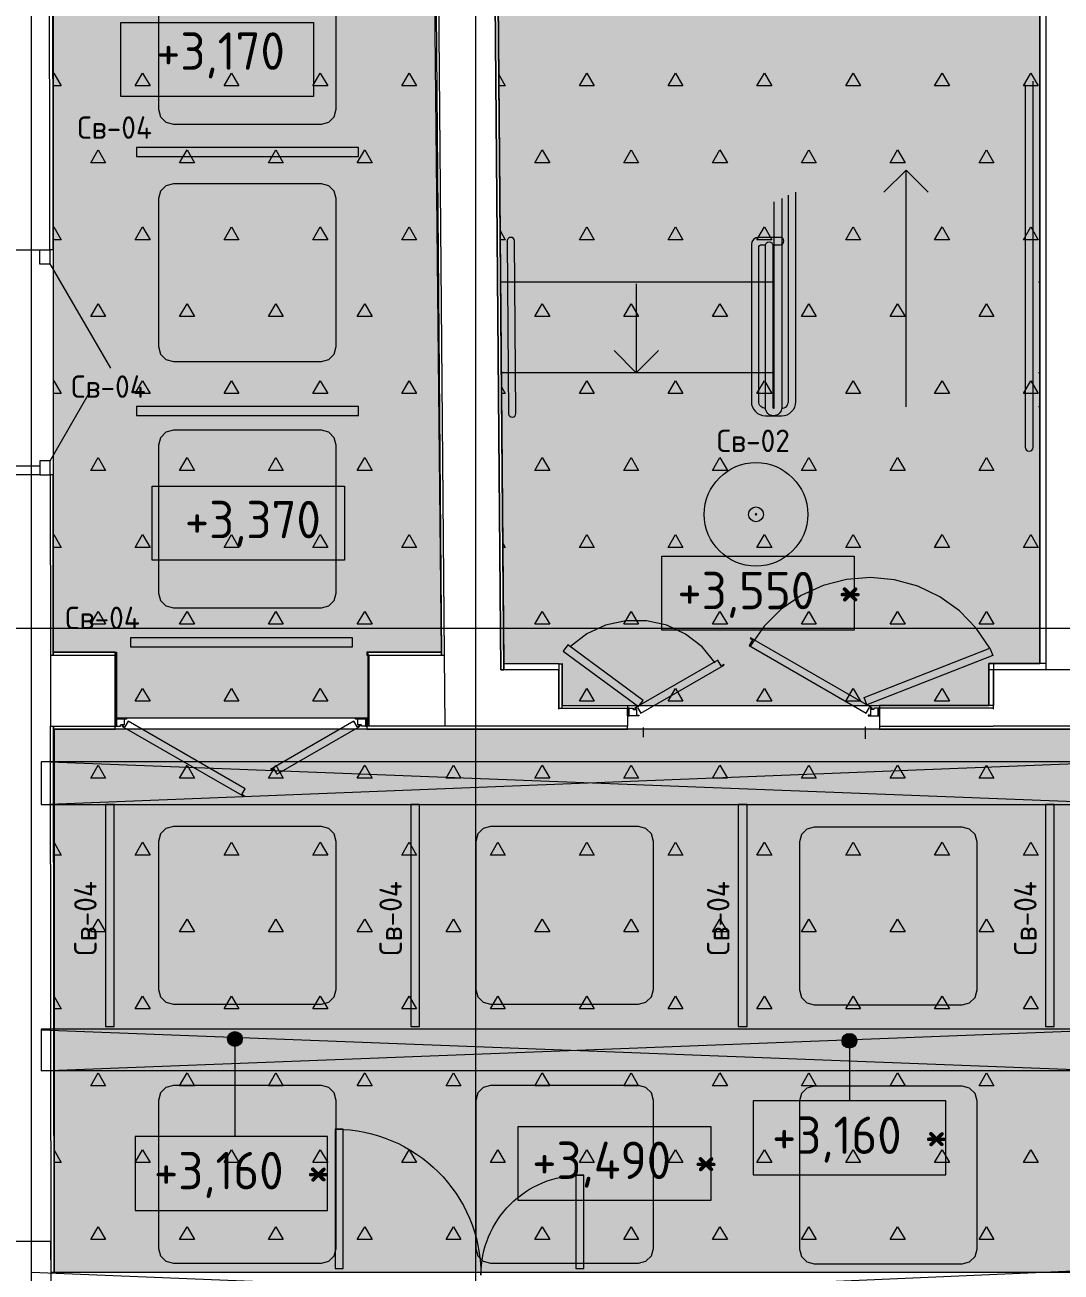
# Model space of a CAD drawing. Header units: millimetres. Extents: x -13069 to 207500, y -71366 to 56785.
# Drawn here: x 118932 to 125930, y 10573 to 18999 of the extents above; entities that cross this region are included whole.
import ezdxf

# ---------------------------------------------------------------- set-up
doc = ezdxf.new("R2010")
doc.units = ezdxf.units.MM
for name, color, linetype in [('PDF _Подложка без мебели', 7, 'Continuous'), ('PDF _потолки - панели', 7, 'Continuous'), ('PDF _Текст', 7, 'Continuous')]:
    doc.layers.add(name, color=color, linetype=linetype)
doc.layers.add('PDF _Потолки', color=7, linetype='Continuous', lineweight=5, true_color=0x535353)
doc.layers.add('PDF _Ригели', color=7, linetype='Continuous', true_color=0x959595)
doc.layers.add('PDF _светильники', color=7, linetype='Continuous', true_color=0xffffff)
doc.styles.add('PDF GOST Common', font='GOST_Common.ttf')

msp = doc.modelspace()

# ---------------------------------------------------------------- hatches: boundary and pattern name
at = {"layer": 'PDF _Потолки', "true_color": 0xffffff, "transparency": 33554559}
for points in [[(119123.423, 22079.742), (119388.923, 22079.742), (119388.923, 22629.742), (119249.421, 22629.742), (119172.422, 37944.743), (119344.023, 37944.743), (119344.023, 38444.743), (121464.921, 38440.643), (121453.923, 37707.342), (121699.922, 37707.342), (121711.021, 35829.443), (121568.421, 35829.443), (121568.421, 33448.641), (121725.123, 33448.641), (121734.922, 31799.342), (121734.922, 29438.043), (121751.622, 29438.043), (121762.022, 27778.042), (121588.423, 27778.042), (121588.423, 25451.242), (121776.622, 25451.242), (121776.622, 22629.742), (121401.322, 22629.742), (121401.322, 22079.742), (121401.322, 20727.743), (121683.622, 20727.743), (121745.021, 14762.142), (121251.121, 14762.142), (121251.121, 14317.443), (119541.12, 14317.443), (119541.12, 14762.142), (119123.423, 14762.142)], [(122103.62, 22060.943), (125492.021, 22060.943), (125492.021, 21891.442), (125787.022, 21891.442), (125787.022, 14685.241), (125443.223, 14685.241), (125443.223, 14402.142), (122559.721, 14402.142), (122559.721, 14683.843), (122165.922, 14682.144)], [(119128.221, 14242.141), (121251.121, 14242.141), (126067.622, 14242.141), (126067.622, 13946.441), (126557.621, 13946.441), (126557.621, 14207.144), (129642.823, 14207.144), (129642.823, 14690.042), (133288.121, 14687.841), (133288.023, 15333.041), (132857.121, 15334.042), (132856.822, 19369.543), (135145.723, 19346.142), (135145.723, 15309.042), (134988.023, 15309.442), (134988.023, 14684.341), (151828.019, 14650.143), (151829.222, 15275.143), (151547.02, 15275.741), (151547.02, 19362.341), (153628.324, 19362.341), (153628.324, 15271.441), (153528.221, 15271.643), (153527.024, 14646.041), (156880.424, 14639.843), (156880.424, 14124.041), (160431.12, 14124.041), (160431.12, 13922.341), (160893.119, 13922.341), (160893.119, 14198.043), (165522.02, 14198.043), (165522.02, 14629.043), (167312.022, 14629.043), (167312.022, 14265.341), (167721.025, 14265.341), (167731.523, 10817.843), (166409.52, 10817.843), (166409.52, 10576.342), (160953.819, 10576.342), (160953.819, 11076.141), (160431.12, 11076.141), (159023.222, 11076.141), (159023.222, 10848.541), (146474.62, 10848.541), (140432.121, 10848.541), (126576.121, 10848.541), (126576.121, 11069.042), (126086.521, 11069.042), (126086.521, 10573.541), (119128.221, 10573.541)]]:
    msp.add_hatch(color=7, dxfattribs=at).paths.add_polyline_path(points)
at = {"layer": 'PDF _потолки - панели', "true_color": 0x7fbbd8, "transparency": 33554559}
for points in [[(119834.321, 19429.342), (119847.721, 19479.342), (119884.321, 19515.942), (119934.321, 19529.342), (120934.321, 19529.342), (120984.321, 19515.942), (121020.921, 19479.342), (121034.321, 19429.342), (121034.321, 18429.342), (121020.921, 18379.342), (120984.321, 18342.742), (120934.321, 18329.342), (119934.321, 18329.342), (119884.321, 18342.742), (119847.721, 18379.342), (119834.321, 18429.342)], [(124263.121, 12379.342), (124213.121, 12392.742), (124176.521, 12429.342), (124163.121, 12479.342), (124163.121, 13479.342), (124176.521, 13529.342), (124213.121, 13565.942), (124263.121, 13579.342), (125263.121, 13579.342), (125313.121, 13565.942), (125349.723, 13529.342), (125363.121, 13479.342), (125363.121, 12479.342), (125349.723, 12429.342), (125313.121, 12392.742), (125263.121, 12379.342)], [(122076.622, 10633.142), (122026.622, 10646.542), (121990.022, 10683.142), (121976.622, 10733.142), (121976.622, 11733.142), (121990.022, 11783.142), (122026.622, 11819.741), (122076.622, 11833.142), (123076.622, 11833.142), (123126.622, 11819.741), (123163.221, 11783.142), (123176.622, 11733.142), (123176.622, 10733.142), (123163.221, 10683.142), (123126.622, 10646.542), (123076.622, 10633.142)]]:
    msp.add_hatch(color=143, dxfattribs=at).paths.add_polyline_path(points)
at = {"layer": 'PDF _потолки - панели', "true_color": 0x7b6544, "transparency": 33554559}
for points in [[(119834.321, 17825.741), (119847.721, 17875.741), (119884.321, 17912.341), (119934.321, 17925.741), (120934.321, 17925.741), (120984.321, 17912.341), (121020.921, 17875.741), (121034.321, 17825.741), (121034.321, 16825.741), (121020.921, 16775.741), (120984.321, 16739.141), (120934.321, 16725.741), (119934.321, 16725.741), (119884.321, 16739.141), (119847.721, 16775.741), (119834.321, 16825.741)], [(124263.121, 10629.141), (124213.121, 10642.541), (124176.521, 10679.141), (124163.121, 10729.141), (124163.121, 11729.141), (124176.521, 11779.141), (124213.121, 11815.743), (124263.121, 11829.141), (125263.121, 11829.141), (125313.121, 11815.743), (125349.723, 11779.141), (125363.121, 11729.141), (125363.121, 10729.141), (125349.723, 10679.141), (125313.121, 10642.541), (125263.121, 10629.141)]]:
    msp.add_hatch(color=37, dxfattribs=at).paths.add_polyline_path(points)
at = {"layer": 'PDF _потолки - панели', "transparency": 33554559}
for points in [[(119834.321, 17825.741), (119847.721, 17875.741), (119884.321, 17912.341), (119934.321, 17925.741), (120934.321, 17925.741), (120984.321, 17912.341), (121020.921, 17875.741), (121034.321, 17825.741), (121034.321, 16825.741), (121020.921, 16775.741), (120984.321, 16739.141), (120934.321, 16725.741), (119934.321, 16725.741), (119884.321, 16739.141), (119847.721, 16775.741), (119834.321, 16825.741)], [(124263.121, 10629.141), (124213.121, 10642.541), (124176.521, 10679.141), (124163.121, 10729.141), (124163.121, 11729.141), (124176.521, 11779.141), (124213.121, 11815.743), (124263.121, 11829.141), (125263.121, 11829.141), (125313.121, 11815.743), (125349.723, 11779.141), (125363.121, 11729.141), (125363.121, 10729.141), (125349.723, 10679.141), (125313.121, 10642.541), (125263.121, 10629.141)]]:
    msp.add_hatch(color=256, dxfattribs=at).paths.add_polyline_path(points)
at = {"layer": 'PDF _потолки - панели', "true_color": 0xffffff, "transparency": 33554559}
msp.add_hatch(color=7, dxfattribs=at).paths.add_polyline_path([(119834.321, 16160.543), (119847.721, 16210.543), (119884.321, 16247.143), (119934.321, 16260.543), (120934.321, 16260.543), (120984.321, 16247.143), (121020.921, 16210.543), (121034.321, 16160.543), (121034.321, 15160.543), (121020.921, 15110.543), (120984.321, 15073.944), (120934.321, 15060.543), (119934.321, 15060.543), (119884.321, 15073.944), (119847.721, 15110.543), (119834.321, 15160.543)])
at = {"layer": 'PDF _потолки - панели', "true_color": 0xbfffbf, "transparency": 33554559}
msp.add_hatch(color=254, dxfattribs=at).paths.add_polyline_path([(119934.321, 12383.343), (119884.321, 12396.743), (119847.721, 12433.343), (119834.321, 12483.343), (119834.321, 13483.343), (119847.721, 13533.343), (119884.321, 13569.943), (119934.321, 13583.343), (120934.321, 13583.343), (120984.321, 13569.943), (121020.921, 13533.343), (121034.321, 13483.343), (121034.321, 12483.343), (121020.921, 12433.343), (120984.321, 12396.743), (120934.321, 12383.343)])
at = {"layer": 'PDF _потолки - панели', "true_color": 0xc0ffff, "transparency": 33554559}
for points in [[(122076.622, 12383.343), (122026.622, 12396.743), (121990.022, 12433.343), (121976.622, 12483.343), (121976.622, 13483.343), (121990.022, 13533.343), (122026.622, 13569.943), (122076.622, 13583.343), (123076.622, 13583.343), (123126.622, 13569.943), (123163.221, 13533.343), (123176.622, 13483.343), (123176.622, 12483.343), (123163.221, 12433.343), (123126.622, 12396.743), (123076.622, 12383.343)], [(119934.321, 10633.142), (119884.321, 10646.542), (119847.721, 10683.142), (119834.321, 10733.142), (119834.321, 11733.142), (119847.721, 11783.142), (119884.321, 11819.741), (119934.321, 11833.142), (120934.321, 11833.142), (120984.321, 11819.741), (121020.921, 11783.142), (121034.321, 11733.142), (121034.321, 10733.142), (121020.921, 10683.142), (120984.321, 10646.542), (120934.321, 10633.142)]]:
    msp.add_hatch(color=254, dxfattribs=at).paths.add_polyline_path(points)
at = {"layer": 'PDF _Ригели', "transparency": 33554559}
for points in [[(120400.123, 12147.842), (120385.423, 12112.441), (120350.123, 12097.842), (120314.723, 12112.441), (120300.123, 12147.842), (120314.723, 12183.142), (120350.123, 12197.842), (120385.423, 12183.142)], [(124551.121, 12135.842), (124536.521, 12100.442), (124501.121, 12085.842), (124465.821, 12100.442), (124451.121, 12135.842), (124465.821, 12171.243), (124501.121, 12185.842), (124536.521, 12171.243)]]:
    msp.add_hatch(color=256, dxfattribs=at).paths.add_polyline_path(points)

# ---------------------------------------------------------------- linework, layer by layer
at = {"layer": 'PDF _Подложка без мебели', "lineweight": 18}
for points in [[(118976.622, -7031.659, -0.41419313), (119376.622, -7431.659, -0.41418741), (118976.622, -7831.659, -0.4141845), (118576.622, -7431.659, -0.41419022), (118976.622, -7031.659), (118976.622, 46201.342)], [(121976.622, -7031.659, -0.41419313), (122376.622, -7431.659, -0.41418741), (121976.622, -7831.659, -0.4141845), (121576.622, -7431.659, -0.41419022), (121976.622, -7031.659), (121976.622, 46201.342)], [(125688.423, 18593.643), (125688.423, 16145.443, 0.41419936), (125715.223, 16118.643, 0.41418067), (125742.021, 16145.443), (125742.021, 18618.643)], [(123982.92, 17513.943), (124033.421, 17513.943, 0.4140015), (124058.421, 17538.943, 0.414003), (124033.421, 17563.943), (123888.423, 17563.943, 0.4140015), (123838.423, 17513.943), (123838.423, 16453.643, 0.41408487), (123933.421, 16358.642), (124043.421, 16358.642, 0.41447534), (124138.423, 16453.643), (124138.423, 17868.643)], [(124043.421, 17826.242), (124043.421, 16413.641, -0.4145351), (123988.423, 16358.642, -0.41385776), (123933.421, 16413.641), (123933.421, 17508.941, -0.414), (123958.421, 17533.941, -0.4140015), (123983.421, 17508.941), (123983.421, 16413.641, 0.41244659), (123988.423, 16408.642, 0.41987247), (123993.421, 16413.641), (123993.421, 17803.643)], [(124043.223, 16408.642, 0.41482668), (124088.423, 16453.842), (124088.423, 17848.641)], [(122188.822, 17536.642), (122198.521, 16371.643, 0.38598606), (122223.423, 16348.944, 0.414), (122248.423, 16373.944), (122238.621, 17539.343, 0.41061951), (122213.722, 17563.943, 0.41551281), (122188.722, 17538.943)], [(123888.423, 17493.942, -0.41434028), (123908.421, 17513.943), (123933.921, 17513.943)], [(123933.723, 16408.642, -0.41436512), (123888.423, 16453.842), (123888.423, 17495.642)], [(119541.12, 14762.142), (119123.423, 14762.142), (119123.521, 14742.141), (119122.123, 15959.741), (119102.122, 15959.741), (119103.523, 14742.141), (119104.023, 14262.142), (119541.12, 14262.142), (119541.12, 14312.142), (119617.222, 14312.142), (119617.222, 14308.142), (119603.62, 14308.142, 0.41987584), (119601.121, 14305.642), (119601.121, 14270.141), (119579.823, 14270.141)], [(107330.522, 14923.342, -0.41418881), (106930.522, 14523.342, -0.41428191), (106530.522, 14923.342, -0.4142791), (106930.522, 15323.342, -0.414186), (107330.522, 14923.342), (174981.919, 14923.342)], [(123041.722, 14374.142), (123063.023, 14374.142), (123063.023, 14338.641, 0.41987586), (123065.522, 14336.141), (123079.222, 14336.141), (123079.222, 14332.144), (123003.022, 14332.144), (123003.022, 14382.144), (123003.022, 14262.142), (122537.721, 14262.142), (122537.721, 14264.242)], [(124664.323, 14374.142), (124643.022, 14374.142), (124643.022, 14338.641, -0.41986084), (124640.522, 14336.141), (124626.921, 14336.141), (124626.921, 14332.144), (124703.022, 14332.144), (124703.022, 14382.144), (124693.022, 14382.144), (124693.022, 14332.144), (124703.022, 14332.144), (124703.022, 14382.144)], [(121027.021, 11538.342, -0.41421356), (122012.022, 10553.341, -0.41422189), (122687.022, 11228.341, -0.00749402), (122707.023, 11228.042), (122652.021, 11228.042)]]:
    msp.add_lwpolyline(points, format="xyb", dxfattribs=at)
for points in [[(119095.121, 22099.743), (119115.123, 22099.743), (119120.323, 17479.742), (119100.322, 17479.742), (119095.121, 22099.743), (118715.123, 22099.343), (118720.323, 17479.342)], [(121254.121, 14742.141), (121765.223, 14742.141), (121703.422, 22099.743), (121828.822, 22099.743), (121828.923, 22080.941), (122083.622, 22080.941), (122146.122, 14642.141), (122166.12, 14642.343), (122103.62, 22081.042), (122083.622, 22080.941), (122967.021, 22080.941)], [(121401.322, 22099.743), (121401.322, 22079.742), (121683.622, 22079.742), (121745.222, 14741.943), (121765.223, 14742.141)], [(121769.221, 14262.142), (121765.223, 14742.141), (121703.422, 22100.042), (121683.421, 22099.941), (121683.421, 22099.743)], [(122537.721, 14376.641), (122537.721, 14642.141), (122146.122, 14642.141), (122083.622, 22080.941)], [(126207.023, 22080.941), (125827.021, 22080.941), (125827.021, 14642.141)], [(118720.42, 17479.342), (118715.223, 22073.342), (118695.222, 22073.342), (118700.422, 17479.241), (118720.323, 17479.342), (119030.323, 17479.641), (119100.322, 17479.742), (119100.422, 17384.741), (119508.723, 16679.443)], [(125827.021, 22070.941), (125787.022, 22070.941), (125787.022, 14685.241)], [(124883.421, 18018.643), (124733.421, 17868.643)], [(124883.421, 16418.643), (124883.421, 16718.643), (124883.421, 17018.643), (124883.421, 17318.643), (124883.421, 17618.643), (124883.421, 17918.643), (124883.421, 18018.643), (125033.421, 17868.643)], [(119030.323, 17479.641), (119030.421, 17384.643), (119100.422, 17384.741)], [(122144.023, 17263.943), (123988.423, 17263.943)], [(123060.823, 17248.944), (123060.823, 16948.944), (123060.823, 16648.944), (122910.823, 16798.944)], [(125778.422, 17263.943), (125787.022, 17263.943)], [(123060.823, 16648.944), (123210.823, 16798.944)], [(123988.423, 16648.944), (122149.223, 16648.944)], [(125787.022, 16648.944), (125778.422, 16648.944)], [(119102.021, 16054.742), (119359.022, 16501.043)], [(125787.022, 16418.643), (125778.422, 16418.643)], [(118722.123, 15959.341), (118722.023, 16019.342), (119032.023, 16019.644)], [(119114.021, 9324.743), (119108.323, 10526.544), (119107.121, 10780.844), (118728.022, 10779.043), (118708.021, 10779.043), (118702.122, 15959.243), (118722.123, 15959.341), (118728.022, 10779.043), (118597.123, 10778.442), (118597.221, 10757.641), (112840.621, 10771.643), (112200.622, 10773.141)], [(119032.121, 15959.643), (118722.123, 15959.341), (118728.022, 10779.043)], [(125449.421, 14788.641), (125357.621, 14923.742), (125243.623, 15040.743), (125110.923, 15136.041), (124963.621, 15206.741), (124806.321, 15250.643), (124643.721, 15266.342), (124480.821, 15253.442), (124322.822, 15212.243), (124174.321, 15144.143), (124040.022, 15051.141), (123924.021, 14936.041), (123829.921, 14802.542)], [(123595.021, 14689.642), (123505.622, 14797.543), (123394.822, 14883.343), (123268.022, 14943.142), (123131.321, 14973.944), (122991.12, 14974.243), (122854.322, 14944.042), (122727.223, 14884.841), (122616.12, 14799.441)], [(119108.323, 10526.544), (119104.023, 14262.142), (119124.021, 14262.142), (119124.021, 14242.141), (119541.12, 14242.141), (119541.12, 14262.142), (119541.12, 14742.141), (119541.12, 14762.142), (119551.121, 14762.142), (119551.121, 14312.142), (119551.121, 14262.142), (119541.12, 14262.142), (119577.223, 14262.142), (119577.223, 14267.642)], [(121745.021, 14742.141), (121745.021, 14762.142), (121241.12, 14762.142), (121241.12, 14742.141), (121254.121, 14742.141), (121254.121, 14262.142), (121241.12, 14262.142), (121241.12, 14242.141), (123003.022, 14242.141), (123003.022, 14262.142)], [(119103.523, 14742.141), (119541.12, 14742.141)], [(121251.121, 14262.142), (121251.121, 14742.141)], [(122539.723, 14382.144), (122539.723, 14682.144), (122165.922, 14682.144), (122165.922, 14642.141)], [(122559.721, 14382.144), (122559.721, 14681.442), (122539.723, 14681.442)], [(125473.222, 14685.241), (125473.222, 14402.142), (124703.022, 14402.142), (124703.022, 14382.144), (124666.923, 14382.144), (124666.923, 14376.742)], [(125827.021, 14685.241), (125443.223, 14685.241), (125443.223, 14402.142)], [(122537.721, 14642.141), (122539.723, 14642.141)], [(125443.223, 14645.242), (125827.021, 14645.242)], [(126546.223, 14302.142), (126546.223, 14262.142), (126633.223, 14262.142), (126633.223, 14302.142), (126546.223, 14302.142), (126546.223, 14642.141), (125472.621, 14642.141), (125472.621, 14376.641)], [(122537.721, 14382.144), (123003.022, 14382.144)], [(122559.721, 14402.142), (123003.022, 14402.142), (123003.022, 14382.144), (123003.022, 14332.144), (123013.023, 14332.144), (123013.023, 14382.144), (123003.022, 14382.144), (123039.222, 14382.144), (123039.222, 14376.742)], [(125472.621, 14382.144), (124703.022, 14382.144), (124703.022, 14262.142), (125472.621, 14262.142)], [(119108.223, 10573.443), (119128.221, 10573.541), (119124.021, 14262.142)], [(119551.121, 14312.142), (119541.12, 14312.142), (119541.12, 14262.142)], [(122537.721, 14262.142), (121254.121, 14262.142)], [(122537.721, 14262.142), (122537.721, 14262.142)], [(123106.922, 14252.142), (123106.922, 14186.642)], [(124606.922, 14256.643), (124606.922, 14176.641)], [(124703.022, 14262.142), (124703.022, 14242.141), (126122.621, 14242.141)], [(126546.223, 14242.141), (126546.223, 14262.142), (126502.623, 14262.142), (126502.623, 14001.443), (126122.621, 14001.443), (126122.621, 14262.142), (125472.621, 14262.142), (125472.621, 14264.242)]]:
    msp.add_lwpolyline(points, dxfattribs=at)
for points in [[(119102.021, 16054.742), (119032.023, 16054.641), (119032.121, 15959.643), (119102.122, 15959.741)], [(123831.721, 14858.642), (123829.521, 14854.742), (123846.821, 14844.741), (123824.321, 14805.743), (124615.022, 14349.243), (124637.522, 14388.241), (124654.823, 14378.243), (124657.023, 14382.144)], [(122599.723, 14809.942), (122568.321, 14767.242), (123075.721, 14393.841), (123107.722, 14436.041)], [(125449.421, 14788.641), (125469.422, 14739.541), (124619.322, 14406.442), (124599.922, 14455.844)], [(123068.623, 14388.241), (123091.12, 14349.243), (123619.422, 14654.241), (123654.023, 14674.243), (123651.521, 14678.643), (123634.22, 14668.643), (123614.222, 14703.243), (123611.921, 14707.144), (123049.021, 14382.144), (123051.322, 14378.243)], [(120412.422, 13785.641), (120414.622, 13789.541), (120397.322, 13799.542), (120419.822, 13838.543), (119629.121, 14295.043), (119606.62, 14256.042), (119589.323, 14266.043), (119587.123, 14262.142)], [(121175.523, 14256.042), (121153.022, 14295.043), (120624.723, 13990.042), (120590.123, 13970.043), (120592.622, 13965.743), (120609.922, 13975.741), (120629.921, 13941.043), (120632.222, 13937.142), (121195.121, 14262.142), (121192.823, 14266.043)], [(121027.021, 11538.342), (121027.021, 10598.342), (121082.023, 10598.342), (121082.023, 11538.342)], [(122652.021, 10598.342), (122707.023, 10598.342), (122707.023, 11228.042), (122652.021, 11228.042)]]:
    msp.add_lwpolyline(points, close=True, dxfattribs=at)
msp.add_lwpolyline([(121202.421, 14270.141), (121181.123, 14270.141), (121181.123, 14305.642, 0.42008865), (121178.62, 14308.142), (121164.921, 14308.142), (121164.921, 14312.142), (121241.12, 14312.142), (121231.123, 14312.142), (121231.123, 14262.142), (121241.12, 14262.142), (121241.12, 14312.142), (121241.12, 14262.142), (121204.921, 14262.142), (121204.921, 14267.642, 0.42032587)], format="xyb", close=True, dxfattribs=at)
for points in [[(122188.822, 17536.642), (122188.722, 17537.441), (122188.722, 17538.241), (122188.722, 17538.943)], [(123041.722, 14374.142), (123040.321, 14374.142), (123039.222, 14375.341), (123039.222, 14376.742)], [(124666.923, 14376.742), (124666.923, 14375.341), (124665.721, 14374.142), (124664.323, 14374.142)], [(119577.223, 14267.642), (119577.223, 14269.042), (119578.422, 14270.141), (119579.823, 14270.141)]]:
    msp.add_open_spline(points, degree=3, dxfattribs=at)
at = {"layer": 'PDF _Потолки', "color": 7, "lineweight": 13}
for points in [[(119172.422, 37944.743), (119249.421, 22629.742), (119388.923, 22629.742), (119388.923, 22079.742), (119123.423, 22079.742), (119123.423, 14762.142), (119541.12, 14762.142), (119541.12, 14317.443), (121251.121, 14317.443), (121251.121, 14762.142), (121745.021, 14762.142), (121683.622, 20727.743), (121401.322, 20727.743), (121401.322, 22079.742), (121401.322, 22629.742), (121776.622, 22629.742), (121776.622, 25451.242)], [(119123.423, 18668.344), (119126.622, 18673.843), (119176.622, 18587.243), (119123.423, 18587.243)], [(122132.322, 18663.943), (122176.622, 18587.243), (122132.95, 18587.243)], [(119123.423, 17629.141), (119126.622, 17634.542), (119176.622, 17547.943), (119123.423, 17547.943)], [(122141.221, 17609.341), (122176.622, 17547.943), (122141.725, 17547.943)], [(119123.423, 16589.941), (119126.622, 16595.342), (119176.622, 16508.743), (119123.423, 16508.743)], [(122150.123, 16554.641), (122176.622, 16508.743), (122150.523, 16508.743)], [(119123.423, 15550.643), (119126.622, 15556.143), (119176.622, 15469.543), (119123.423, 15469.543)], [(122159.022, 15500.042), (122176.622, 15469.543), (122159.321, 15469.543)], [(133288.121, 14687.841), (129642.823, 14690.042), (129642.823, 14207.144), (126557.621, 14207.144), (126557.621, 13946.441), (126067.622, 13946.441), (126067.622, 14242.141), (121251.121, 14242.141), (119128.221, 14242.141), (119128.221, 10573.541), (126086.521, 10573.541), (126086.521, 11069.042), (126576.121, 11069.042), (126576.121, 10848.541), (140432.121, 10848.541)], [(119128.221, 13474.841), (119176.622, 13391.043), (119128.221, 13391.043)], [(119128.221, 12435.641), (119176.622, 12351.843), (119128.221, 12351.843)], [(119128.221, 11396.343), (119176.622, 11312.643), (119128.221, 11312.643)]]:
    msp.add_lwpolyline(points, dxfattribs=at)
for points in [[(122103.62, 22060.943), (122165.922, 14682.144), (122559.721, 14683.843), (122559.721, 14402.142), (125443.223, 14402.142), (125443.223, 14685.241), (125787.022, 14685.241), (125787.022, 21891.442), (125492.021, 21891.442), (125492.021, 22060.943)], [(119776.622, 18587.243), (119676.622, 18587.243), (119726.622, 18673.843)], [(120376.622, 18587.243), (120276.622, 18587.243), (120326.622, 18673.843)], [(120976.622, 18587.243), (120876.622, 18587.243), (120926.622, 18673.843)], [(121576.622, 18587.243), (121476.622, 18587.243), (121526.622, 18673.843)], [(122776.622, 18587.243), (122676.622, 18587.243), (122726.622, 18673.843)], [(123376.622, 18587.243), (123276.622, 18587.243), (123326.622, 18673.843)], [(123976.622, 18587.243), (123876.622, 18587.243), (123926.622, 18673.843)], [(124576.622, 18587.243), (124476.622, 18587.243), (124526.622, 18673.843)], [(125176.622, 18587.243), (125076.622, 18587.243), (125126.622, 18673.843)], [(125776.622, 18587.243), (125676.622, 18587.243), (125726.622, 18673.843)], [(119476.622, 18067.642), (119376.622, 18067.642), (119426.622, 18154.241)], [(120076.622, 18067.642), (119976.622, 18067.642), (120026.622, 18154.241)], [(120676.622, 18067.642), (120576.622, 18067.642), (120626.622, 18154.241)], [(121276.622, 18067.642), (121176.622, 18067.642), (121226.622, 18154.241)], [(122476.622, 18067.642), (122376.622, 18067.642), (122426.622, 18154.241)], [(123076.622, 18067.642), (122976.622, 18067.642), (123026.622, 18154.241)], [(123676.622, 18067.642), (123576.622, 18067.642), (123626.622, 18154.241)], [(124276.622, 18067.642), (124176.622, 18067.642), (124226.622, 18154.241)], [(124876.622, 18067.642), (124776.622, 18067.642), (124826.622, 18154.241)], [(125476.622, 18067.642), (125376.622, 18067.642), (125426.622, 18154.241)], [(119776.622, 17547.943), (119676.622, 17547.943), (119726.622, 17634.542)], [(120376.622, 17547.943), (120276.622, 17547.943), (120326.622, 17634.542)], [(120976.622, 17547.943), (120876.622, 17547.943), (120926.622, 17634.542)], [(121576.622, 17547.943), (121476.622, 17547.943), (121526.622, 17634.542)], [(122776.622, 17547.943), (122676.622, 17547.943), (122726.622, 17634.542)], [(123376.622, 17547.943), (123276.622, 17547.943), (123326.622, 17634.542)], [(123976.622, 17547.943), (123876.622, 17547.943), (123926.622, 17634.542)], [(124576.622, 17547.943), (124476.622, 17547.943), (124526.622, 17634.542)], [(125176.622, 17547.943), (125076.622, 17547.943), (125126.622, 17634.542)], [(125776.622, 17547.943), (125676.622, 17547.943), (125726.622, 17634.542)], [(119476.622, 17028.341), (119376.622, 17028.341), (119426.622, 17114.941)], [(120076.622, 17028.341), (119976.622, 17028.341), (120026.622, 17114.941)], [(120676.622, 17028.341), (120576.622, 17028.341), (120626.622, 17114.941)], [(121276.622, 17028.341), (121176.622, 17028.341), (121226.622, 17114.941)], [(122476.622, 17028.341), (122376.622, 17028.341), (122426.622, 17114.941)], [(123076.622, 17028.341), (122976.622, 17028.341), (123026.622, 17114.941)], [(123676.622, 17028.341), (123576.622, 17028.341), (123626.622, 17114.941)], [(124276.622, 17028.341), (124176.622, 17028.341), (124226.622, 17114.941)], [(124876.622, 17028.341), (124776.622, 17028.341), (124826.622, 17114.941)], [(125476.622, 17028.341), (125376.622, 17028.341), (125426.622, 17114.941)], [(119776.622, 16508.743), (119676.622, 16508.743), (119726.622, 16595.342)], [(120376.622, 16508.743), (120276.622, 16508.743), (120326.622, 16595.342)], [(120976.622, 16508.743), (120876.622, 16508.743), (120926.622, 16595.342)], [(121576.622, 16508.743), (121476.622, 16508.743), (121526.622, 16595.342)], [(122776.622, 16508.743), (122676.622, 16508.743), (122726.622, 16595.342)], [(123376.622, 16508.743), (123276.622, 16508.743), (123326.622, 16595.342)], [(123976.622, 16508.743), (123876.622, 16508.743), (123926.622, 16595.342)], [(124576.622, 16508.743), (124476.622, 16508.743), (124526.622, 16595.342)], [(125176.622, 16508.743), (125076.622, 16508.743), (125126.622, 16595.342)], [(125776.622, 16508.743), (125676.622, 16508.743), (125726.622, 16595.342)], [(119476.622, 15989.141), (119376.622, 15989.141), (119426.622, 16075.741)], [(120076.622, 15989.141), (119976.622, 15989.141), (120026.622, 16075.741)], [(120676.622, 15989.141), (120576.622, 15989.141), (120626.622, 16075.741)], [(121276.622, 15989.141), (121176.622, 15989.141), (121226.622, 16075.741)], [(122476.622, 15989.141), (122376.622, 15989.141), (122426.622, 16075.741)], [(123076.622, 15989.141), (122976.622, 15989.141), (123026.622, 16075.741)], [(123676.622, 15989.141), (123576.622, 15989.141), (123626.622, 16075.741)], [(124276.622, 15989.141), (124176.622, 15989.141), (124226.622, 16075.741)], [(124876.622, 15989.141), (124776.622, 15989.141), (124826.622, 16075.741)], [(125476.622, 15989.141), (125376.622, 15989.141), (125426.622, 16075.741)], [(119776.622, 15469.543), (119676.622, 15469.543), (119726.622, 15556.143)], [(120376.622, 15469.543), (120276.622, 15469.543), (120326.622, 15556.143)], [(120976.622, 15469.543), (120876.622, 15469.543), (120926.622, 15556.143)], [(121576.622, 15469.543), (121476.622, 15469.543), (121526.622, 15556.143)], [(122776.622, 15469.543), (122676.622, 15469.543), (122726.622, 15556.143)], [(123376.622, 15469.543), (123276.622, 15469.543), (123326.622, 15556.143)], [(123976.622, 15469.543), (123876.622, 15469.543), (123926.622, 15556.143)], [(124576.622, 15469.543), (124476.622, 15469.543), (124526.622, 15556.143)], [(125176.622, 15469.543), (125076.622, 15469.543), (125126.622, 15556.143)], [(125776.622, 15469.543), (125676.622, 15469.543), (125726.622, 15556.143)], [(119476.622, 14949.941), (119376.622, 14949.941), (119426.622, 15036.541)], [(120076.622, 14949.941), (119976.622, 14949.941), (120026.622, 15036.541)], [(120676.622, 14949.941), (120576.622, 14949.941), (120626.622, 15036.541)], [(121276.622, 14949.941), (121176.622, 14949.941), (121226.622, 15036.541)], [(122476.622, 14949.941), (122376.622, 14949.941), (122426.622, 15036.541)], [(123076.622, 14949.941), (122976.622, 14949.941), (123026.622, 15036.541)], [(123676.622, 14949.941), (123576.622, 14949.941), (123626.622, 15036.541)], [(124276.622, 14949.941), (124176.622, 14949.941), (124226.622, 15036.541)], [(124876.622, 14949.941), (124776.622, 14949.941), (124826.622, 15036.541)], [(125476.622, 14949.941), (125376.622, 14949.941), (125426.622, 15036.541)], [(119776.622, 14430.343), (119676.622, 14430.343), (119726.622, 14516.943)], [(120376.622, 14430.343), (120276.622, 14430.343), (120326.622, 14516.943)], [(120976.622, 14430.343), (120876.622, 14430.343), (120926.622, 14516.943)], [(122776.622, 14430.343), (122676.622, 14430.343), (122726.622, 14516.943)], [(123376.622, 14430.343), (123276.622, 14430.343), (123326.622, 14516.943)], [(123976.622, 14430.343), (123876.622, 14430.343), (123926.622, 14516.943)], [(124576.622, 14430.343), (124476.622, 14430.343), (124526.622, 14516.943)], [(125176.622, 14430.343), (125076.622, 14430.343), (125126.622, 14516.943)], [(119476.622, 13910.641), (119376.622, 13910.641), (119426.622, 13997.241)], [(120076.622, 13910.641), (119976.622, 13910.641), (120026.622, 13997.241)], [(120676.622, 13910.641), (120576.622, 13910.641), (120626.622, 13997.241)], [(121276.622, 13910.641), (121176.622, 13910.641), (121226.622, 13997.241)], [(121876.622, 13910.641), (121776.622, 13910.641), (121826.622, 13997.241)], [(122476.622, 13910.641), (122376.622, 13910.641), (122426.622, 13997.241)], [(123076.622, 13910.641), (122976.622, 13910.641), (123026.622, 13997.241)], [(123676.622, 13910.641), (123576.622, 13910.641), (123626.622, 13997.241)], [(124276.622, 13910.641), (124176.622, 13910.641), (124226.622, 13997.241)], [(124876.622, 13910.641), (124776.622, 13910.641), (124826.622, 13997.241)], [(125476.622, 13910.641), (125376.622, 13910.641), (125426.622, 13997.241)], [(119776.622, 13391.043), (119676.622, 13391.043), (119726.622, 13477.642)], [(120376.622, 13391.043), (120276.622, 13391.043), (120326.622, 13477.642)], [(120976.622, 13391.043), (120876.622, 13391.043), (120926.622, 13477.642)], [(121576.622, 13391.043), (121476.622, 13391.043), (121526.622, 13477.642)], [(122176.622, 13391.043), (122076.622, 13391.043), (122126.622, 13477.642)], [(122776.622, 13391.043), (122676.622, 13391.043), (122726.622, 13477.642)], [(123376.622, 13391.043), (123276.622, 13391.043), (123326.622, 13477.642)], [(123976.622, 13391.043), (123876.622, 13391.043), (123926.622, 13477.642)], [(124576.622, 13391.043), (124476.622, 13391.043), (124526.622, 13477.642)], [(125176.622, 13391.043), (125076.622, 13391.043), (125126.622, 13477.642)], [(125776.622, 13391.043), (125676.622, 13391.043), (125726.622, 13477.642)], [(119476.622, 12871.441), (119376.622, 12871.441), (119426.622, 12958.041)], [(120076.622, 12871.441), (119976.622, 12871.441), (120026.622, 12958.041)], [(120676.622, 12871.441), (120576.622, 12871.441), (120626.622, 12958.041)], [(121276.622, 12871.441), (121176.622, 12871.441), (121226.622, 12958.041)], [(121876.622, 12871.441), (121776.622, 12871.441), (121826.622, 12958.041)], [(122476.622, 12871.441), (122376.622, 12871.441), (122426.622, 12958.041)], [(123076.622, 12871.441), (122976.622, 12871.441), (123026.622, 12958.041)], [(123676.622, 12871.441), (123576.622, 12871.441), (123626.622, 12958.041)], [(124276.622, 12871.441), (124176.622, 12871.441), (124226.622, 12958.041)], [(124876.622, 12871.441), (124776.622, 12871.441), (124826.622, 12958.041)], [(125476.622, 12871.441), (125376.622, 12871.441), (125426.622, 12958.041)], [(119776.622, 12351.843), (119676.622, 12351.843), (119726.622, 12438.442)], [(120376.622, 12351.843), (120276.622, 12351.843), (120326.622, 12438.442)], [(120976.622, 12351.843), (120876.622, 12351.843), (120926.622, 12438.442)], [(121576.622, 12351.843), (121476.622, 12351.843), (121526.622, 12438.442)], [(122176.622, 12351.843), (122076.622, 12351.843), (122126.622, 12438.442)], [(122776.622, 12351.843), (122676.622, 12351.843), (122726.622, 12438.442)], [(123376.622, 12351.843), (123276.622, 12351.843), (123326.622, 12438.442)], [(123976.622, 12351.843), (123876.622, 12351.843), (123926.622, 12438.442)], [(124576.622, 12351.843), (124476.622, 12351.843), (124526.622, 12438.442)], [(125176.622, 12351.843), (125076.622, 12351.843), (125126.622, 12438.442)], [(125776.622, 12351.843), (125676.622, 12351.843), (125726.622, 12438.442)], [(119476.622, 11832.241), (119376.622, 11832.241), (119426.622, 11918.841)], [(120076.622, 11832.241), (119976.622, 11832.241), (120026.622, 11918.841)], [(120676.622, 11832.241), (120576.622, 11832.241), (120626.622, 11918.841)], [(121276.622, 11832.241), (121176.622, 11832.241), (121226.622, 11918.841)], [(121876.622, 11832.241), (121776.622, 11832.241), (121826.622, 11918.841)], [(122476.622, 11832.241), (122376.622, 11832.241), (122426.622, 11918.841)], [(123076.622, 11832.241), (122976.622, 11832.241), (123026.622, 11918.841)], [(123676.622, 11832.241), (123576.622, 11832.241), (123626.622, 11918.841)], [(124276.622, 11832.241), (124176.622, 11832.241), (124226.622, 11918.841)], [(124876.622, 11832.241), (124776.622, 11832.241), (124826.622, 11918.841)], [(125476.622, 11832.241), (125376.622, 11832.241), (125426.622, 11918.841)], [(119776.622, 11312.643), (119676.622, 11312.643), (119726.622, 11399.243)], [(120376.622, 11312.643), (120276.622, 11312.643), (120326.622, 11399.243)], [(120976.622, 11312.643), (120876.622, 11312.643), (120926.622, 11399.243)], [(121576.622, 11312.643), (121476.622, 11312.643), (121526.622, 11399.243)], [(122176.622, 11312.643), (122076.622, 11312.643), (122126.622, 11399.243)], [(122776.622, 11312.643), (122676.622, 11312.643), (122726.622, 11399.243)], [(123376.622, 11312.643), (123276.622, 11312.643), (123326.622, 11399.243)], [(123976.622, 11312.643), (123876.622, 11312.643), (123926.622, 11399.243)], [(124576.622, 11312.643), (124476.622, 11312.643), (124526.622, 11399.243)], [(125176.622, 11312.643), (125076.622, 11312.643), (125126.622, 11399.243)], [(125776.622, 11312.643), (125676.622, 11312.643), (125726.622, 11399.243)], [(119476.622, 10792.941), (119376.622, 10792.941), (119426.622, 10879.544)], [(120076.622, 10792.941), (119976.622, 10792.941), (120026.622, 10879.544)], [(120676.622, 10792.941), (120576.622, 10792.941), (120626.622, 10879.544)], [(121276.622, 10792.941), (121176.622, 10792.941), (121226.622, 10879.544)], [(121876.622, 10792.941), (121776.622, 10792.941), (121826.622, 10879.544)], [(122476.622, 10792.941), (122376.622, 10792.941), (122426.622, 10879.544)], [(123076.622, 10792.941), (122976.622, 10792.941), (123026.622, 10879.544)], [(123676.622, 10792.941), (123576.622, 10792.941), (123626.622, 10879.544)], [(124276.622, 10792.941), (124176.622, 10792.941), (124226.622, 10879.544)], [(124876.622, 10792.941), (124776.622, 10792.941), (124826.622, 10879.544)], [(125476.622, 10792.941), (125376.622, 10792.941), (125426.622, 10879.544)]]:
    msp.add_lwpolyline(points, close=True, dxfattribs=at)
at = {"layer": 'PDF _потолки - панели', "lineweight": 20}
for points in [[(119834.321, 19429.342), (119834.321, 18429.342), (119847.721, 18379.342), (119884.321, 18342.742), (119934.321, 18329.342), (120934.321, 18329.342), (120984.321, 18342.742), (121020.921, 18379.342), (121034.321, 18429.342), (121034.321, 19429.342), (121020.921, 19479.342), (120984.321, 19515.942), (120934.321, 19529.342), (119934.321, 19529.342), (119884.321, 19515.942), (119847.721, 19479.342)], [(119834.321, 17825.741), (119834.321, 16825.741), (119847.721, 16775.741), (119884.321, 16739.141), (119934.321, 16725.741), (120934.321, 16725.741), (120984.321, 16739.141), (121020.921, 16775.741), (121034.321, 16825.741), (121034.321, 17825.741), (121020.921, 17875.741), (120984.321, 17912.341), (120934.321, 17925.741), (119934.321, 17925.741), (119884.321, 17912.341), (119847.721, 17875.741)], [(119834.321, 16160.543), (119834.321, 15160.543), (119847.721, 15110.543), (119884.321, 15073.944), (119934.321, 15060.543), (120934.321, 15060.543), (120984.321, 15073.944), (121020.921, 15110.543), (121034.321, 15160.543), (121034.321, 16160.543), (121020.921, 16210.543), (120984.321, 16247.143), (120934.321, 16260.543), (119934.321, 16260.543), (119884.321, 16247.143), (119847.721, 16210.543)], [(119934.321, 12383.343), (120934.321, 12383.343), (120984.321, 12396.743), (121020.921, 12433.343), (121034.321, 12483.343), (121034.321, 13483.343), (121020.921, 13533.343), (120984.321, 13569.943), (120934.321, 13583.343), (119934.321, 13583.343), (119884.321, 13569.943), (119847.721, 13533.343), (119834.321, 13483.343), (119834.321, 12483.343), (119847.721, 12433.343), (119884.321, 12396.743)], [(122076.622, 12383.343), (123076.622, 12383.343), (123126.622, 12396.743), (123163.221, 12433.343), (123176.622, 12483.343), (123176.622, 13483.343), (123163.221, 13533.343), (123126.622, 13569.943), (123076.622, 13583.343), (122076.622, 13583.343), (122026.622, 13569.943), (121990.022, 13533.343), (121976.622, 13483.343), (121976.622, 12483.343), (121990.022, 12433.343), (122026.622, 12396.743)], [(124263.121, 12379.342), (125263.121, 12379.342), (125313.121, 12392.742), (125349.723, 12429.342), (125363.121, 12479.342), (125363.121, 13479.342), (125349.723, 13529.342), (125313.121, 13565.942), (125263.121, 13579.342), (124263.121, 13579.342), (124213.121, 13565.942), (124176.521, 13529.342), (124163.121, 13479.342), (124163.121, 12479.342), (124176.521, 12429.342), (124213.121, 12392.742)], [(119934.321, 10633.142), (120934.321, 10633.142), (120984.321, 10646.542), (121020.921, 10683.142), (121034.321, 10733.142), (121034.321, 11733.142), (121020.921, 11783.142), (120984.321, 11819.741), (120934.321, 11833.142), (119934.321, 11833.142), (119884.321, 11819.741), (119847.721, 11783.142), (119834.321, 11733.142), (119834.321, 10733.142), (119847.721, 10683.142), (119884.321, 10646.542)], [(122076.622, 10633.142), (123076.622, 10633.142), (123126.622, 10646.542), (123163.221, 10683.142), (123176.622, 10733.142), (123176.622, 11733.142), (123163.221, 11783.142), (123126.622, 11819.741), (123076.622, 11833.142), (122076.622, 11833.142), (122026.622, 11819.741), (121990.022, 11783.142), (121976.622, 11733.142), (121976.622, 10733.142), (121990.022, 10683.142), (122026.622, 10646.542)], [(124263.121, 10629.141), (125263.121, 10629.141), (125313.121, 10642.541), (125349.723, 10679.141), (125363.121, 10729.141), (125363.121, 11729.141), (125349.723, 11779.141), (125313.121, 11815.743), (125263.121, 11829.141), (124263.121, 11829.141), (124213.121, 11815.743), (124176.521, 11779.141), (124163.121, 11729.141), (124163.121, 10729.141), (124176.521, 10679.141), (124213.121, 10642.541)]]:
    msp.add_lwpolyline(points, close=True, dxfattribs=at)
at = {"layer": 'PDF _Ригели', "color": 7, "lineweight": 18}
for points in [[(118976.622, -2015.058), (118976.622, 46201.342)], [(121976.622, -2015.058), (121976.622, 46201.342)], [(108736.521, 14923.342), (174981.919, 14923.342)]]:
    msp.add_lwpolyline(points, dxfattribs=at)
at = {"layer": 'PDF _Ригели', "lineweight": 18}
for points in [[(120880.421, 19015.441), (120880.421, 18515.441), (119580.421, 18515.441), (119580.421, 19015.441)], [(119790.721, 15382.641), (119790.721, 15882.641), (121090.721, 15882.641), (121090.721, 15382.641)], [(123233.421, 14910.943), (123233.421, 15410.943), (124533.421, 15410.943), (124533.421, 14910.943)], [(119041.322, 13733.343), (126316.423, 14019.741), (126316.423, 13739.743), (119041.322, 14019.741)], [(123851.121, 11729.141), (123851.121, 11229.141), (125151.121, 11229.141), (125151.121, 11729.141)], [(122263.822, 11056.542), (122263.822, 11556.542), (123563.822, 11556.542), (123563.822, 11056.542)], [(119676.222, 11489.843), (119676.222, 10989.843), (120976.222, 10989.843), (120976.222, 11489.843)], [(126327.623, 10273.342), (126327.623, 10593.542), (118976.622, 10273.342), (118976.622, 10573.342)]]:
    msp.add_lwpolyline(points, close=True, dxfattribs=at)
for points in [[(126316.423, 14019.741), (119041.322, 14019.741)], [(119041.322, 13733.343), (126241.322, 13733.343)], [(126341.523, 12213.342), (119041.322, 12213.342), (119041.322, 11933.343), (126341.523, 12213.342), (126341.523, 11933.343), (119041.322, 11933.343)], [(119041.322, 12209.741), (126316.423, 11929.742)], [(120350.123, 12147.842), (120350.123, 11489.843), (120326.222, 11489.843)], [(124501.121, 12135.842), (124501.121, 11729.141)]]:
    msp.add_lwpolyline(points, dxfattribs=at)
for centre in [(120350.105, 12147.824), (124501.103, 12135.824)]:
    msp.add_circle(centre, 50.018, dxfattribs=at)
at = {"layer": 'PDF _светильники', "color": 7, "lineweight": 13}
for points in [[(121184.321, 18170.443), (119684.321, 18170.443), (119684.321, 18110.443), (121184.321, 18110.443)], [(121184.321, 16420.342), (119684.321, 16420.342), (119684.321, 16360.342), (121184.321, 16360.342)], [(121144.221, 14857.641), (119644.221, 14857.641), (119644.221, 14797.644), (121144.221, 14797.644)], [(119475.221, 13733.343), (119475.221, 12233.343), (119535.221, 12233.343), (119535.221, 13733.343)], [(121537.422, 13733.343), (121537.422, 12233.343), (121597.422, 12233.343), (121597.422, 13733.343)], [(123750.221, 13733.343), (123750.221, 12233.343), (123810.221, 12233.343), (123810.221, 13733.343)], [(125824.321, 13733.343), (125824.321, 12233.343), (125884.321, 12233.343), (125884.321, 13733.343)]]:
    msp.add_lwpolyline(points, close=True, dxfattribs=at)
for centre, radius in [((123869.923, 15692.642), 350), ((123869.905, 15692.624), 50.018)]:
    msp.add_circle(centre, radius, dxfattribs=at)
at = {"layer": 'PDF _светильники', "color": 7, "lineweight": 0}
msp.add_circle((123869.938, 15692.664), 349.985, dxfattribs=at)
at = {"layer": 'PDF _светильники', "color": 7, "lineweight": 13}
msp.add_arc((123869.906, 15692.628), 5.016, 0.1559965, 269.8667304, dxfattribs=at)
msp.add_open_spline([(123869.923, 15687.643), (123872.621, 15687.643), (123874.922, 15689.941), (123874.922, 15692.642)], degree=3, dxfattribs=at)
at = {"layer": 'PDF _светильники', "color": 53, "lineweight": 0, "true_color": 0xf7e046, "transparency": 33554559}
for points in [[(121184.321, 18170.443), (119684.321, 18170.443), (121184.321, 18110.443), (119684.321, 18110.443)], [(121184.321, 16420.342), (119684.321, 16420.342), (121184.321, 16360.342), (119684.321, 16360.342)], [(121144.221, 14857.641), (119644.221, 14857.641), (121144.221, 14797.644), (119644.221, 14797.644)], [(119475.221, 13733.343), (119475.221, 12233.343), (119535.221, 13733.343), (119535.221, 12233.343)], [(121537.422, 13733.343), (121537.422, 12233.343), (121597.422, 13733.343), (121597.422, 12233.343)], [(123750.221, 13733.343), (123750.221, 12233.343), (123810.221, 13733.343), (123810.221, 12233.343)], [(125824.321, 13733.343), (125824.321, 12233.343), (125884.321, 13733.343), (125884.321, 12233.343)]]:
    msp.add_solid(points, dxfattribs=at)

# ---------------------------------------------------------------- texts
at = {"layer": 'PDF _Текст', "color": 252, "true_color": 0x959595, "char_height": 252.5097, "attachment_point": 4, "style": 'PDF GOST Common'}
for s, insert in [('+3,170', (119817.933, 18793.018)), ('+3,370', (120012.031, 15627.895)), ('+3,550 *', (123339.041, 15148.473)), ('+3,160 *', (123978.166, 11468.302)), ('+3,160 *', (119803.188, 11229.118)), ('+3,490 *', (122358.107, 11298.967))]:
    msp.add_mtext(s, dxfattribs=dict(at, insert=insert))
at = {"layer": 'PDF _Текст', "char_height": 151.5063, "attachment_point": 4, "style": 'PDF GOST Common'}
for s, insert in [('Св-04', (119286.124, 18305.737)), ('Св-04', (119244.073, 16555.605)), ('Св-02', (123604.717, 16189.418)), ('Св-04', (119203.996, 14992.803))]:
    msp.add_mtext(s, dxfattribs=dict(at, insert=insert))
at = {"layer": 'PDF _Текст', "char_height": 151.5063, "attachment_point": 4, "rotation": 90, "style": 'PDF GOST Common'}
for insert in [(119340.023, 12710.715), (121402.183, 12710.715), (123615.014, 12710.715), (125689.167, 12710.715)]:
    msp.add_mtext('Св-04', dxfattribs=dict(at, insert=insert))

doc.saveas('drawing.dxf')
